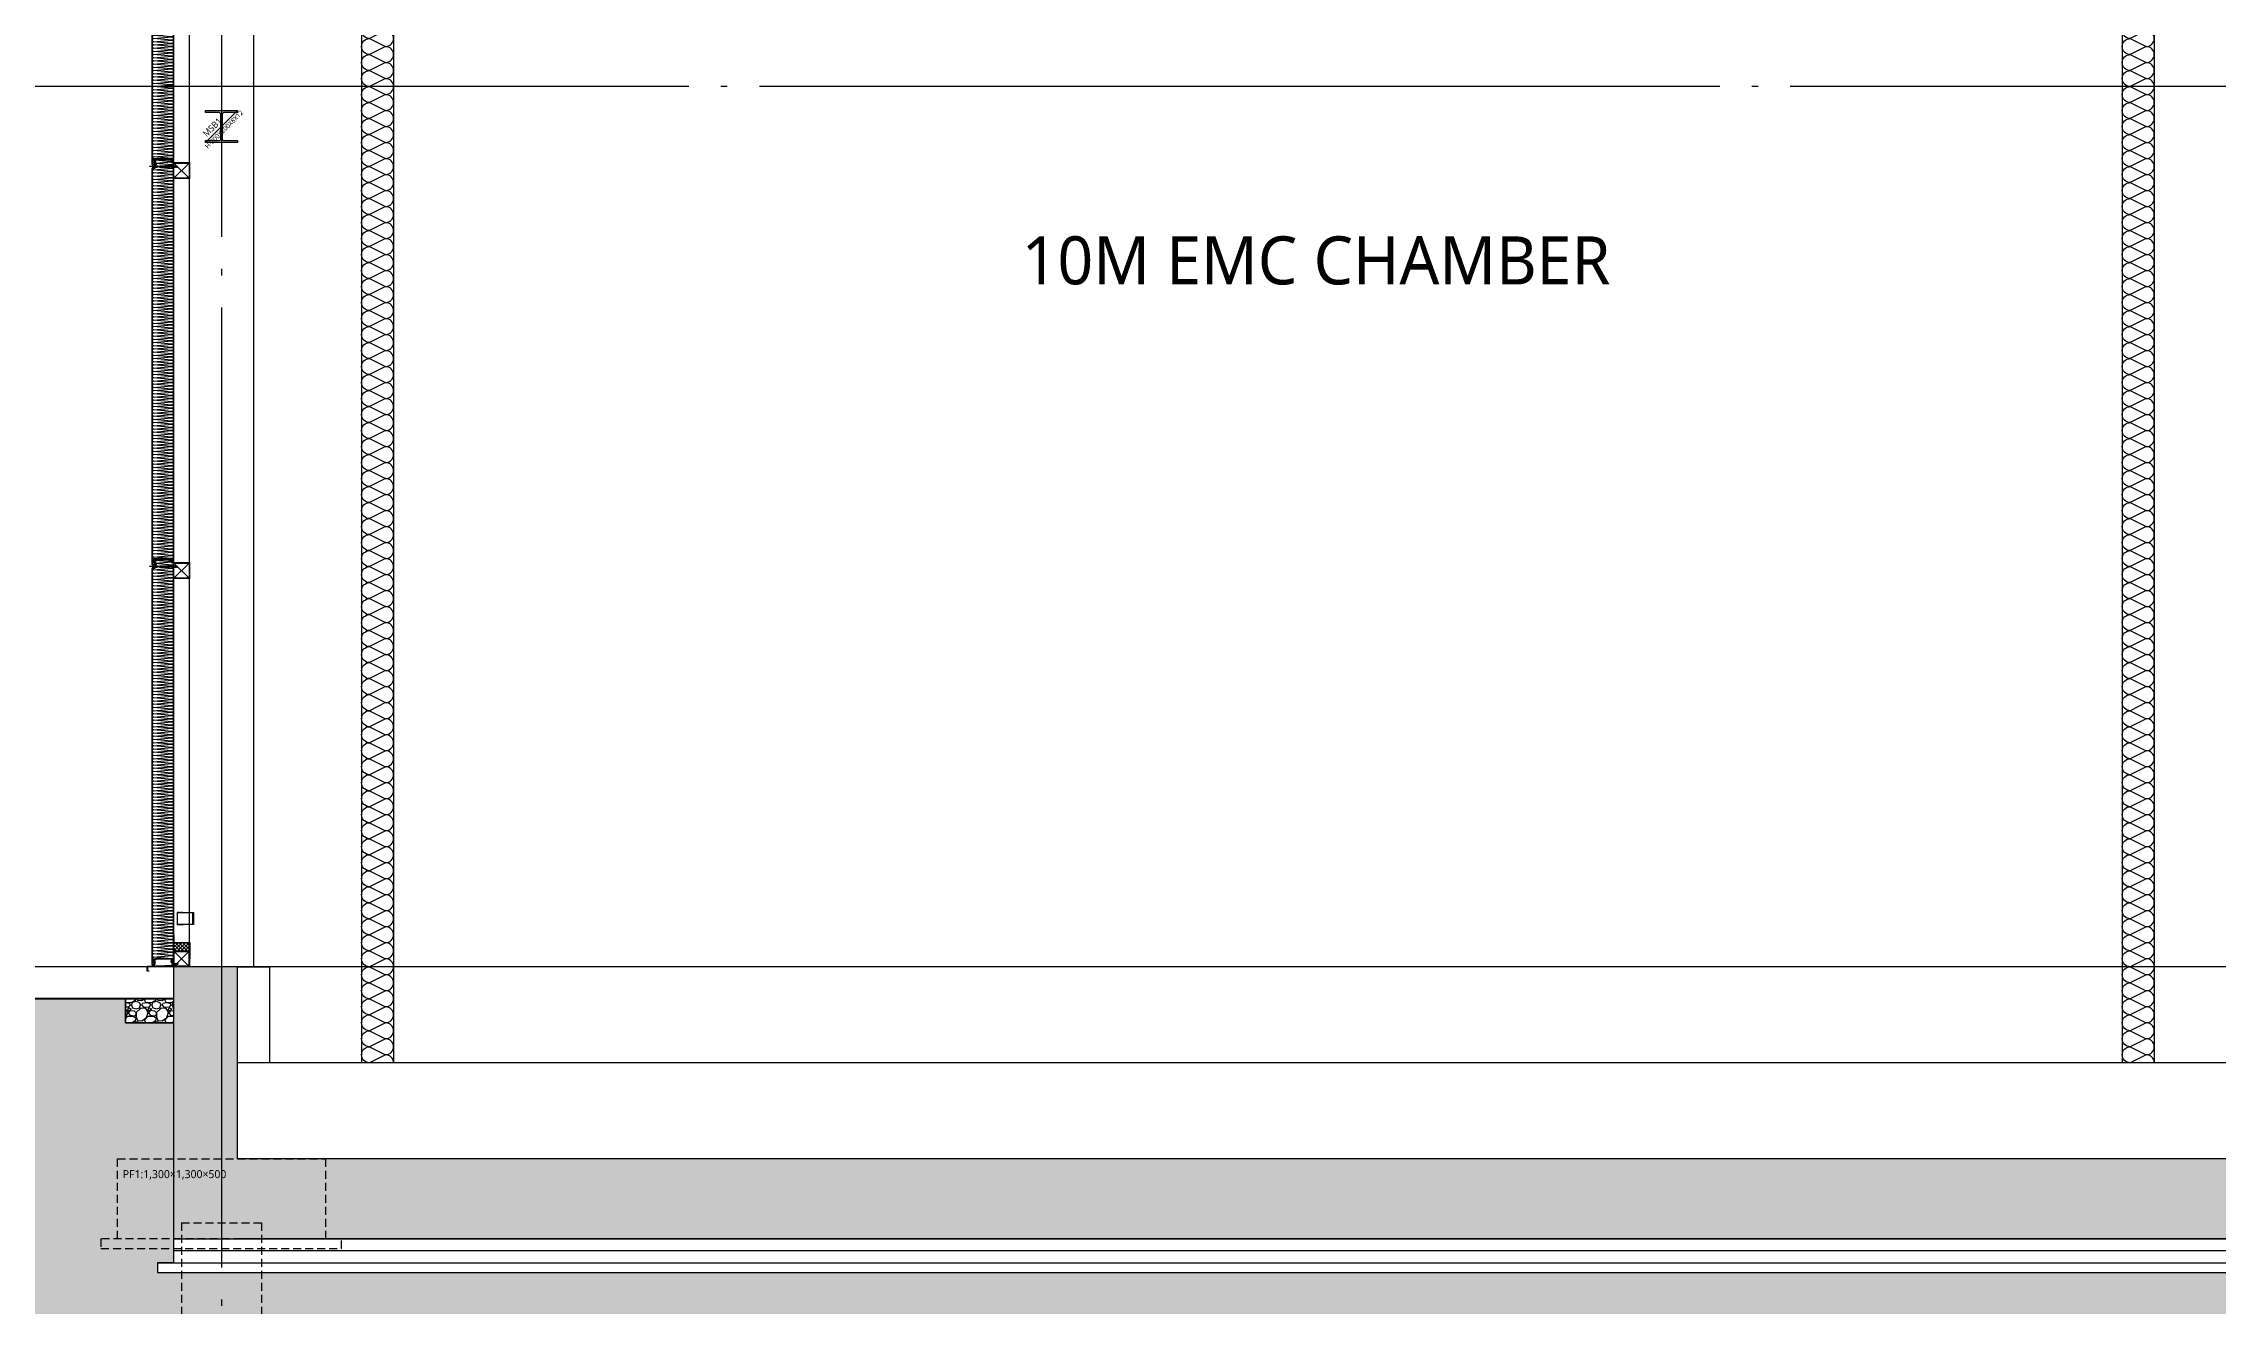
# Model space of a CAD drawing. Header units: millimetres. Extents: x 0 to 672800, y 0 to 118800.
# Drawn here: x 208338 to 221920, y 69878 to 77764 of the extents above; entities that cross this region are included whole.
import ezdxf
from ezdxf.enums import TextEntityAlignment as Align

# ---------------------------------------------------------------- set-up
doc = ezdxf.new("R2010")
doc.units = ezdxf.units.MM
doc.header["$LTSCALE"] = 200
for name, pattern in [('CEN-GAUN', [32.2, 30, -1, 0.2, -1]), ('CONTINOUS', [0]), ('HIDDEN', [0.375, 0.25, -0.125])]:
    doc.linetypes.add(name, pattern=pattern)
doc.layers.get('DEFPOINTS').update_dxf_attribs({"color": 137})
for name, color, linetype in [('0-S-col', 4, 'Continuous'), ('01단열재', 252, 'Continuous'), ('01하지철물', 253, 'Continuous'), ('0EMC Chamber', 251, 'Continuous'), ('0파일', 251, 'HIDDEN'), ('161', 161, 'Continuous'), ('5기초', 5, 'HIDDEN'), ('5기초버림콘크리트', 251, 'HIDDEN'), ('5버림콘크리트', 5, 'CONTINOUS'), ('7', 7, 'Continuous'), ('A-CON', 2, 'Continuous'), ('A-sect_stl', 8, 'Continuous'), ('BOLT', 8, 'Continuous'), ('CEN', 1, 'CEN-GAUN'), ('CON', 2, 'Continuous'), ('ETC', 8, 'Continuous'), ('FIN', 5, 'Continuous'), ('FLA', 2, 'Continuous'), ('GL', 2, 'Continuous'), ('HAT', 8, 'Continuous'), ('HAT-253', 253, 'Continuous'), ('HAT-254', 254, 'Continuous'), ('HAT-INS', 252, 'Continuous'), ('HAT-INS1', 252, 'Continuous'), ('Insul', 252, 'Continuous'), ('PANEL', 6, 'Continuous'), ('S-253', 252, 'Continuous'), ('SOL-253', 253, 'Continuous'), ('squrepipe', 252, 'Continuous'), ('STL', 4, 'Continuous'), ('SYP_BOLT', 9, 'Continuous'), ('SYP_FLASHING', 5, 'Continuous'), ('SYP_INSUL', 252, 'Continuous'), ('SYP_STEEL', 4, 'Continuous'), ('WALL', 2, 'Continuous')]:
    doc.layers.add(name, color=color, linetype=linetype)
doc.layers.add('TXT-1', color=137, linetype='Continuous', plot=False)
doc.styles.add('스타일1', font='malgun.ttf')
doc.linetypes.add('INSUL50', pattern='A,0.00254,-2.54,[134,ltypeshp.shx,S=6.25,R=0,X=-2.54,Y=0],-19.92,[134,ltypeshp.shx,S=6.25,R=180,X=2.54,Y=0],-2.54', length=25.00254)

# ---------------------------------------------------------------- blocks, each defined once
blk = doc.blocks.new('S-TREN2')
at = {"layer": 'ETC'}
h = blk.add_hatch(dxfattribs=at)
h.set_pattern_fill('GRAVEL', color=256, scale=5)
h.paths.add_polyline_path([(300, 0), (0, 0), (0, -150), (300, -150)])
blk.add_line((0, 0), (300, 0), dxfattribs=at)
blk.add_lwpolyline([(300, 0), (300, -150), (0, -150), (0, 0)], dxfattribs=at)
blk = doc.blocks.new('*U235')
at = {"layer": 'HAT-INS'}
for points in [[(0, 0, 0.414214), (0.25, 0.25), (0, 0.75, -1), (0.5, 0.75), (0.25, 0.25, 0.414214), (0.5, 0)], [(0.5, 0, 0.414214), (0.75, 0.25), (0.5, 0.75, -1), (1, 0.75), (0.75, 0.25, 0.414214), (1, 0)], [(1, 0, 0.414214), (1.25, 0.25), (1, 0.75, -1), (1.5, 0.75), (1.25, 0.25, 0.414214), (1.5, 0)], [(1.5, 0, 0.414214), (1.75, 0.25), (1.5, 0.75, -1), (2, 0.75), (1.75, 0.25, 0.414214), (2, 0)], [(2, 0, 0.414214), (2.25, 0.25), (2, 0.75, -1), (2.5, 0.75), (2.25, 0.25, 0.414214), (2.5, 0)], [(2.5, 0, 0.414214), (2.75, 0.25), (2.5, 0.75, -1), (3, 0.75), (2.75, 0.25, 0.414214), (3, 0)], [(3, 0, 0.414214), (3.25, 0.25), (3, 0.75, -1), (3.5, 0.75), (3.25, 0.25, 0.414214), (3.5, 0)], [(3.5, 0, 0.414214), (3.75, 0.25), (3.5, 0.75, -1), (4, 0.75), (3.75, 0.25, 0.414214), (4, 0)], [(4, 0, 0.414214), (4.25, 0.25), (4, 0.75, -1), (4.5, 0.75), (4.25, 0.25, 0.414214), (4.5, 0)], [(4.5, 0, 0.414214), (4.75, 0.25), (4.5, 0.75, -1), (5, 0.75), (4.75, 0.25, 0.414214), (5, 0)], [(5, 0, 0.414214), (5.25, 0.25), (5, 0.75, -1), (5.5, 0.75), (5.25, 0.25, 0.414214), (5.5, 0)], [(5.5, 0, 0.414214), (5.75, 0.25), (5.5, 0.75, -1), (6, 0.75), (5.75, 0.25, 0.414214), (6, 0)], [(6, 0, 0.414214), (6.25, 0.25), (6, 0.75, -1), (6.5, 0.75), (6.25, 0.25, 0.414214), (6.5, 0)], [(6.5, 0, 0.414214), (6.75, 0.25), (6.5, 0.75, -1), (7, 0.75), (6.75, 0.25, 0.414214), (7, 0)], [(7, 0, 0.414214), (7.25, 0.25), (7, 0.75, -1), (7.5, 0.75), (7.25, 0.25, 0.414214), (7.5, 0)], [(7.5, 0, 0.414214), (7.75, 0.25), (7.5, 0.75, -1), (8, 0.75), (7.75, 0.25, 0.414214), (8, 0)], [(8, 0, 0.414214), (8.25, 0.25), (8, 0.75, -1), (8.5, 0.75), (8.25, 0.25, 0.414214), (8.5, 0)], [(8.5, 0, 0.414214), (8.75, 0.25), (8.5, 0.75, -1), (9, 0.75), (8.75, 0.25, 0.414214), (9, 0)], [(9, 0, 0.414214), (9.25, 0.25), (9, 0.75, -1), (9.5, 0.75), (9.25, 0.25, 0.414214), (9.5, 0)], [(9.5, 0, 0.414214), (9.75, 0.25), (9.5, 0.75, -1), (10, 0.75), (9.75, 0.25, 0.414214), (10, 0)], [(10, 0, 0.414214), (10.25, 0.25), (10, 0.75, -1), (10.5, 0.75), (10.25, 0.25, 0.414214), (10.5, 0)], [(10.5, 0, 0.414214), (10.75, 0.25), (10.5, 0.75, -1), (11, 0.75), (10.75, 0.25, 0.414214), (11, 0)], [(11, 0, 0.414214), (11.25, 0.25), (11, 0.75, -1), (11.5, 0.75), (11.25, 0.25, 0.414214), (11.5, 0)], [(11.5, 0, 0.414214), (11.75, 0.25), (11.5, 0.75, -1), (12, 0.75), (11.75, 0.25, 0.414214), (12, 0)], [(12, 0, 0.414214), (12.25, 0.25), (12, 0.75, -1), (12.5, 0.75), (12.25, 0.25, 0.414214), (12.5, 0)], [(12.5, 0, 0.414214), (12.75, 0.25), (12.5, 0.75, -1), (13, 0.75), (12.75, 0.25, 0.414214), (13, 0)], [(13, 0, 0.414214), (13.25, 0.25), (13, 0.75, -1), (13.5, 0.75), (13.25, 0.25, 0.414214), (13.5, 0)], [(13.5, 0, 0.414214), (13.75, 0.25), (13.5, 0.75, -1), (14, 0.75), (13.75, 0.25, 0.414214), (14, 0)], [(14, 0, 0.414214), (14.25, 0.25), (14, 0.75, -1), (14.5, 0.75), (14.25, 0.25, 0.414214), (14.5, 0)], [(14.5, 0, 0.414214), (14.75, 0.25), (14.5, 0.75, -1), (15, 0.75), (14.75, 0.25, 0.414214), (15, 0)], [(15, 0, 0.414214), (15.25, 0.25), (15, 0.75, -1), (15.5, 0.75), (15.25, 0.25, 0.414214), (15.5, 0)], [(15.5, 0, 0.414214), (15.75, 0.25), (15.5, 0.75, -1), (16, 0.75), (15.75, 0.25, 0.414214), (16, 0)], [(16, 0, 0.414214), (16.25, 0.25), (16, 0.75, -1), (16.5, 0.75), (16.25, 0.25, 0.414214), (16.5, 0)], [(16.5, 0, 0.414214), (16.75, 0.25), (16.5, 0.75, -1), (17, 0.75), (16.75, 0.25, 0.414214), (17, 0)], [(17, 0, 0.414214), (17.25, 0.25), (17, 0.75, -1), (17.5, 0.75), (17.25, 0.25, 0.414214), (17.5, 0)], [(17.5, 0, 0.414214), (17.75, 0.25), (17.5, 0.75, -1), (18, 0.75), (17.75, 0.25, 0.414214), (18, 0)], [(18, 0, 0.414214), (18.25, 0.25), (18, 0.75, -1), (18.5, 0.75), (18.25, 0.25, 0.414214), (18.5, 0)], [(18.5, 0, 0.414214), (18.75, 0.25), (18.5, 0.75, -1), (19, 0.75), (18.75, 0.25, 0.414214), (19, 0)], [(19, 0, 0.414214), (19.25, 0.25), (19, 0.75, -1), (19.5, 0.75), (19.25, 0.25, 0.414214), (19.5, 0)], [(19.5, 0, 0.414214), (19.75, 0.25), (19.5, 0.75, -1), (20, 0.75), (19.75, 0.25, 0.414214), (20, 0)], [(20, 0, 0.414214), (20.25, 0.25), (20, 0.75, -1), (20.5, 0.75), (20.25, 0.25, 0.414214), (20.5, 0)], [(20.5, 0, 0.414214), (20.75, 0.25), (20.5, 0.75, -1), (21, 0.75), (20.75, 0.25, 0.414214), (21, 0)], [(21, 0, 0.414214), (21.25, 0.25), (21, 0.75, -1), (21.5, 0.75), (21.25, 0.25, 0.414214), (21.5, 0)], [(21.5, 0, 0.414214), (21.75, 0.25), (21.5, 0.75, -1), (22, 0.75), (21.75, 0.25, 0.414214), (22, 0)], [(22, 0, 0.414214), (22.25, 0.25), (22, 0.75, -1), (22.5, 0.75), (22.25, 0.25, 0.414214), (22.5, 0)], [(22.5, 0, 0.414214), (22.75, 0.25), (22.5, 0.75, -1), (23, 0.75), (22.75, 0.25, 0.414214), (23, 0)], [(23, 0, 0.414214), (23.25, 0.25), (23, 0.75, -1), (23.5, 0.75), (23.25, 0.25, 0.414214), (23.5, 0)], [(23.5, 0, 0.414214), (23.75, 0.25), (23.5, 0.75, -1), (24, 0.75), (23.75, 0.25, 0.414214), (24, 0)], [(24, 0, 0.414214), (24.25, 0.25), (24, 0.75, -1), (24.5, 0.75), (24.25, 0.25, 0.414214), (24.5, 0)], [(24.5, 0, 0.414214), (24.75, 0.25), (24.5, 0.75, -1), (25, 0.75), (24.75, 0.25, 0.414214), (25, 0)], [(25, 0, 0.414214), (25.25, 0.25), (25, 0.75, -1), (25.5, 0.75), (25.25, 0.25, 0.414214), (25.5, 0)], [(25.5, 0, 0.414214), (25.75, 0.25), (25.5, 0.75, -1), (26, 0.75), (25.75, 0.25, 0.414214), (26, 0)], [(26, 0, 0.414214), (26.25, 0.25), (26, 0.75, -1), (26.5, 0.75), (26.25, 0.25, 0.414214), (26.5, 0)], [(26.5, 0, 0.414214), (26.75, 0.25), (26.5, 0.75, -1), (27, 0.75), (26.75, 0.25, 0.414214), (27, 0)], [(27, 0, 0.414214), (27.25, 0.25), (27, 0.75, -1), (27.5, 0.75), (27.25, 0.25, 0.414214), (27.5, 0)], [(27.5, 0, 0.414214), (27.75, 0.25), (27.5, 0.75, -1), (28, 0.75), (27.75, 0.25, 0.414214), (28, 0)], [(28, 0, 0.414214), (28.25, 0.25), (28, 0.75, -1), (28.5, 0.75), (28.25, 0.25, 0.414214), (28.5, 0)], [(28.5, 0, 0.414214), (28.75, 0.25), (28.5, 0.75, -1), (29, 0.75), (28.75, 0.25, 0.414214), (29, 0)], [(29, 0, 0.414214), (29.25, 0.25), (29, 0.75, -1), (29.5, 0.75), (29.25, 0.25, 0.414214), (29.5, 0)], [(29.5, 0, 0.414214), (29.75, 0.25), (29.5, 0.75, -1), (30, 0.75), (29.75, 0.25, 0.414214), (30, 0)], [(30, 0, 0.414214), (30.25, 0.25), (30, 0.75, -1), (30.5, 0.75), (30.25, 0.25, 0.414214), (30.5, 0)], [(30.5, 0, 0.414214), (30.75, 0.25), (30.5, 0.75, -1), (31, 0.75), (30.75, 0.25, 0.414214), (31, 0)], [(31, 0, 0.414214), (31.25, 0.25), (31, 0.75, -1), (31.5, 0.75), (31.25, 0.25, 0.414214), (31.5, 0)], [(31.5, 0, 0.414214), (31.75, 0.25), (31.5, 0.75, -1), (32, 0.75), (31.75, 0.25, 0.414214), (32, 0)], [(32, 0, 0.414214), (32.25, 0.25), (32, 0.75, -1), (32.5, 0.75), (32.25, 0.25, 0.414214), (32.5, 0)], [(32.5, 0, 0.414214), (32.75, 0.25), (32.5, 0.75, -1), (33, 0.75), (32.75, 0.25, 0.414214), (33, 0)], [(33, 0, 0.414214), (33.25, 0.25), (33, 0.75, -1), (33.5, 0.75), (33.25, 0.25, 0.414214), (33.5, 0)], [(33.5, 0, 0.414214), (33.75, 0.25), (33.5, 0.75, -1), (34, 0.75), (33.75, 0.25, 0.414214), (34, 0)], [(34, 0, 0.414214), (34.25, 0.25), (34, 0.75, -1), (34.5, 0.75), (34.25, 0.25, 0.414214), (34.5, 0)], [(34.5, 0, 0.414214), (34.75, 0.25), (34.5, 0.75, -1), (35, 0.75), (34.75, 0.25, 0.414214), (35, 0)], [(35, 0, 0.414214), (35.25, 0.25), (35, 0.75, -1), (35.5, 0.75), (35.25, 0.25, 0.414214), (35.5, 0)], [(35.5, 0, 0.414214), (35.75, 0.25), (35.5, 0.75, -1), (36, 0.75), (35.75, 0.25, 0.414214), (36, 0)], [(36, 0, 0.414214), (36.25, 0.25), (36, 0.75, -1), (36.5, 0.75), (36.25, 0.25, 0.414214), (36.5, 0)], [(36.5, 0, 0.414214), (36.75, 0.25), (36.5, 0.75, -1), (37, 0.75), (36.75, 0.25, 0.414214), (37, 0)], [(37, 0, 0.414214), (37.25, 0.25), (37, 0.75, -1), (37.5, 0.75), (37.25, 0.25, 0.414214), (37.5, 0)], [(37.5, 0, 0.414214), (37.75, 0.25), (37.5, 0.75, -1), (38, 0.75), (37.75, 0.25, 0.414214), (38, 0)], [(38, 0, 0.414214), (38.25, 0.25), (38, 0.75, -1), (38.5, 0.75), (38.25, 0.25, 0.414214), (38.5, 0)], [(38.5, 0, 0.414214), (38.75, 0.25), (38.5, 0.75, -1), (39, 0.75), (38.75, 0.25, 0.414214), (39, 0)], [(39, 0, 0.414214), (39.25, 0.25), (39, 0.75, -1), (39.5, 0.75), (39.25, 0.25, 0.414214), (39.5, 0)], [(39.5, 0, 0.414214), (39.75, 0.25), (39.5, 0.75, -1), (40, 0.75), (39.75, 0.25, 0.414214), (40, 0)], [(40, 0, 0.414214), (40.25, 0.25), (40, 0.75, -1), (40.5, 0.75), (40.25, 0.25, 0.414214), (40.5, 0)], [(40.5, 0, 0.414214), (40.75, 0.25), (40.5, 0.75, -1), (41, 0.75), (40.75, 0.25, 0.414214), (41, 0)], [(41, 0, 0.414214), (41.25, 0.25), (41, 0.75, -1), (41.5, 0.75), (41.25, 0.25, 0.414214), (41.5, 0)], [(41.5, 0, 0.414214), (41.75, 0.25), (41.5, 0.75, -1), (42, 0.75), (41.75, 0.25, 0.414214), (42, 0)], [(42, 0, 0.414214), (42.25, 0.25), (42, 0.75, -1), (42.5, 0.75), (42.25, 0.25, 0.414214), (42.5, 0)], [(42.5, 0, 0.414214), (42.75, 0.25), (42.5, 0.75, -1), (43, 0.75), (42.75, 0.25, 0.414214), (43, 0)], [(43, 0, 0.414214), (43.25, 0.25), (43, 0.75, -1), (43.5, 0.75), (43.25, 0.25, 0.414214), (43.5, 0)], [(43.5, 0, 0.414214), (43.75, 0.25), (43.5, 0.75, -1), (44, 0.75), (43.75, 0.25, 0.414214), (44, 0)], [(44, 0, 0.414214), (44.25, 0.25), (44, 0.75, -1), (44.5, 0.75), (44.25, 0.25, 0.414214), (44.5, 0)], [(44.5, 0, 0.414214), (44.75, 0.25), (44.5, 0.75, -1), (45, 0.75), (44.75, 0.25, 0.414214), (45, 0)], [(45, 0, 0.414214), (45.25, 0.25), (45, 0.75, -1), (45.5, 0.75), (45.25, 0.25, 0.414214), (45.5, 0)], [(45.5, 0, 0.414214), (45.75, 0.25), (45.5, 0.75, -1), (46, 0.75), (45.75, 0.25, 0.414214), (46, 0)], [(46, 0, 0.414214), (46.25, 0.25), (46, 0.75, -1), (46.5, 0.75), (46.25, 0.25, 0.414214), (46.5, 0)], [(46.5, 0, 0.414214), (46.75, 0.25), (46.5, 0.75, -1), (47, 0.75), (46.75, 0.25, 0.414214), (47, 0)], [(47, 0, 0.414214), (47.25, 0.25), (47, 0.75, -1), (47.5, 0.75), (47.25, 0.25, 0.414214), (47.5, 0)], [(47.5, 0, 0.414214), (47.75, 0.25), (47.5, 0.75, -1), (48, 0.75), (47.75, 0.25, 0.414214), (48, 0)], [(48, 0, 0.414214), (48.25, 0.25), (48, 0.75, -1), (48.5, 0.75), (48.25, 0.25, 0.414214), (48.5, 0)], [(48.5, 0, 0.414214), (48.75, 0.25), (48.5, 0.75, -1), (49, 0.75), (48.75, 0.25, 0.414214), (49, 0)], [(49, 0, 0.414214), (49.25, 0.25), (49, 0.75, -1), (49.5, 0.75), (49.25, 0.25, 0.414214), (49.5, 0)], [(49.5, 0, 0.414214), (49.75, 0.25), (49.5, 0.75, -1), (50, 0.75), (49.75, 0.25, 0.414214), (50, 0)]]:
    blk.add_lwpolyline(points, format="xyb", dxfattribs=at)
blk = doc.blocks.new('SDS32')
at = {"layer": 'SYP_BOLT'}
for p, q in [((-5, 2), (-8, 1)), ((8, 1), (-8, 1)), ((-8, 1), (-8, 0)), ((8, 0), (-8, 0)), ((-3, 0), (-4, 0)), ((-3, 9), (-3, 3)), ((-3, 0), (-3, -4)), ((2, 3), (2, 9)), ((3, 0), (3, -6)), ((5, 2), (8, 1)), ((8, 1), (8, 0)), ((4, -6), (-4, -4)), ((-4, -4), (-3, -5)), ((-3, -4), (-4, -4)), ((4, -8), (-4, -6)), ((-4, -6), (-3, -7)), ((-3, -6), (-4, -6)), ((4, -10), (-4, -8)), ((-4, -8), (-3, -9)), ((-3, -8), (-4, -8)), ((-3, -10), (-4, -10)), ((-4, -10), (-3, -11)), ((4, -12), (-4, -10)), ((4, -14), (-4, -12)), ((-4, -12), (-3, -13)), ((-3, -12), (-4, -12)), ((4, -16), (-4, -14)), ((-4, -14), (-3, -15)), ((-3, -14), (-4, -14)), ((4, -18), (-4, -16)), ((-4, -16), (-3, -17)), ((-3, -16), (-4, -16)), ((4, -20), (-4, -18)), ((-4, -18), (-3, -19)), ((-3, -18), (-4, -18)), ((3, -6), (-3, -4)), ((3, -7), (-3, -5)), ((-3, -5), (-3, -6)), ((3, -8), (-3, -6)), ((3, -9), (-3, -7)), ((-3, -7), (-3, -8)), ((3, -10), (-3, -8)), ((-3, -9), (-3, -10)), ((3, -11), (-3, -9)), ((3, -12), (-3, -10)), ((3, -13), (-3, -11)), ((-3, -11), (-3, -12)), ((3, -14), (-3, -12)), ((3, -15), (-3, -13)), ((-3, -13), (-3, -14)), ((3, -16), (-3, -14)), ((3, -17), (-3, -15)), ((-3, -15), (-3, -16)), ((3, -18), (-3, -16)), ((3, -19), (-3, -17)), ((-3, -17), (-3, -18)), ((3, -20), (-3, -18)), ((-3, -19), (-3, -21)), ((3, -21), (-3, -19)), ((3, -6), (4, -6)), ((4, -6), (3, -7)), ((3, -7), (3, -8)), ((3, -8), (4, -8)), ((4, -8), (3, -9)), ((3, -9), (3, -10)), ((3, -10), (4, -10)), ((4, -10), (3, -11)), ((3, -11), (3, -12)), ((4, -12), (3, -13)), ((3, -12), (4, -12)), ((3, -13), (3, -14)), ((3, -14), (4, -14)), ((4, -14), (3, -15)), ((3, -15), (3, -16)), ((3, -16), (4, -16)), ((4, -16), (3, -17)), ((3, -17), (3, -18)), ((3, -18), (4, -18)), ((4, -18), (3, -19)), ((3, -19), (3, -20)), ((3, -20), (4, -20)), ((4, -20), (3, -21)), ((3, -21), (3, -22))]:
    blk.add_line(p, q, dxfattribs=at)
blk.add_lwpolyline([(5, 3), (5, 2), (-5, 2), (-5, 3)], close=True, dxfattribs=at)
for points in [[(4, 3), (4, 9), (-4, 9), (-4, 3)], [(0, -32), (-1, -23), (-3, -21), (-1, -20), (3, -22)], [(3, -22), (3, -27), (0, -32), (-3, -27), (-3, -21)]]:
    blk.add_lwpolyline(points, dxfattribs=at)
at = {"layer": 'SYP_BOLT', "color": 0}
blk.add_solid([(8, 1), (-8, 1), (8, 0), (-8, 0)], dxfattribs=at)
blk = doc.blocks.new('WEL')
at = {"layer": 'SYP_STEEL', "color": 251}
for centre, end in [((0, 0), 180), ((2, 0), 120), ((4, 0), 120), ((6, 0), 120), ((8, 0), 120)]:
    blk.add_arc(centre, 2, 0, end, dxfattribs=at)
blk = doc.blocks.new('P100X100')
at = {"layer": 'squrepipe', "color": 1}
for p, q in [((-46, 45), (45, -46)), ((45, 45), (-46, -46)), ((-46, 45), (45, -46)), ((45, 45), (-46, -46)), ((-46, 45), (45, -46)), ((45, 45), (-46, -46)), ((-46, 45), (45, -46)), ((45, 45), (-46, -46))]:
    blk.add_line(p, q, dxfattribs=at)
at = {"layer": 'squrepipe', "color": 8}
for points in [[(-50, -50), (50, -50), (50, 50), (-50, 50)], [(-46, -46), (45, -46), (45, 45), (-46, 45)]]:
    blk.add_lwpolyline(points, close=True, dxfattribs=at)
blk = doc.blocks.new('PANEL-SIL1')
at = {"layer": 'HAT'}
h = blk.add_hatch(dxfattribs=at)
h.set_pattern_fill('ANSI37', color=256, scale=5)
h.set_pattern_definition([(45, (-37874.998, 100828.325), (-11.2253202, 11.2253202), []), (135, (-37874.998, 100828.325), (-11.2253202, -11.2253202), [])])
h.paths.add_polyline_path([(-125, 100), (-25, 100), (-25, 150), (-125, 150)])
at = {"layer": 'FLA', "color": 6}
blk.add_lwpolyline([(-280, -28), (-290, -28), (-290, 2), (-127, 9), (-127, 30), (-125, 30), (-125, 8), (-288, 1), (-288, -26), (-280, -26)], close=True, dxfattribs=at)
at = {"layer": 'STL'}
blk.add_lwpolyline([(-125, 200), (-123, 200), (-123, 152), (-23, 152), (-23, 50), (-25, 50), (-25, 150), (-125, 150), (-125, 200)], dxfattribs=at)
at = {"layer": 'SYP_FLASHING', "color": 251}
blk.add_lwpolyline([(-139, 39), (-136, 39), (-136, 28), (-127, 28, -0.414214), (-125, 26), (-125, 8), (-127, 8), (-127, 26), (-137, 26, -0.414214), (-139, 28)], format="xyb", close=True, dxfattribs=at)
at = {"layer": 'SYP_STEEL', "color": 251}
for p, q in [((-6, 338), (-6, 263)), ((-100, 263), (-65, 263))]:
    blk.add_line(p, q, dxfattribs=at)
blk.add_lwpolyline([(-100, 338), (0, 338), (0, 263), (-100, 263)], close=True, dxfattribs=at)
for centre, end in [((-100, 336), 210), ((-100, 334), 210), ((-100, 332), 210), ((-100, 330), 210), ((-100, 328), 210), ((-100, 326), 210), ((-100, 324), 210), ((-100, 322), 210), ((-100, 320), 270)]:
    blk.add_arc(centre, 2, 90, end, dxfattribs=at)
at = {"layer": 'A-sect_stl', "extrusion": (0, 0, -1), "zscale": -1}
blk.add_blockref('P100X100', (75, 50), dxfattribs=at)
at = {"layer": 'BOLT', "color": 0, "rotation": 90}
blk.add_blockref('SDS32', (-127, 17), dxfattribs=at)
at = {"layer": 'SYP_STEEL', "color": 251, "rotation": 90}
blk.add_blockref('WEL', (-100, 265), dxfattribs=at)
at = {"layer": 'SYP_STEEL', "color": 251}
for p in [(-98, 338), (-78, 338)]:
    blk.add_blockref('WEL', p, dxfattribs=at)
at = {"layer": 'SYP_STEEL', "color": 251, "extrusion": (0, 0, -1), "zscale": -1, "rotation": 180}
for p in [(98, 263), (78, 263)]:
    blk.add_blockref('WEL', p, dxfattribs=at)
blk = doc.blocks.new('pile(500)-section')
at = {"layer": '0파일'}
for p, q in [((-250, 0), (-250, -714)), ((-250, 0), (250, 0)), ((250, 0), (250, -739))]:
    blk.add_line(p, q, dxfattribs=at)
for points in [[(-250, -714, -0.201908), (0, -725, 0.417045), (250, -739)], [(-250, -714, 0.379922), (0, -725)]]:
    blk.add_lwpolyline(points, format="xyb", dxfattribs=at)
blk = doc.blocks.new('S-PF1-S1')
at = {"layer": '5기초'}
blk.add_lwpolyline([(-650, -800), (650, -800), (650, -1300), (-650, -1300)], close=True, dxfattribs=at)
at = {"layer": '5기초버림콘크리트'}
blk.add_lwpolyline([(650, -1300), (-753, -1300), (-753, -1360), (750, -1360), (750, -1300), (650, -1300)], dxfattribs=at)
at = {"layer": '0파일'}
blk.add_blockref('pile(500)-section', (0, -1200), dxfattribs=at)
at = {"layer": 'DEFPOINTS', "style": '스타일1'}
blk.add_text('PF1:1,300×1,300×500', height=50, dxfattribs=at).set_placement((-617, -896), align=Align.MIDDLE_LEFT)
blk = doc.blocks.new('SCW-1')
at = {"layer": 'BOLT', "color": 8, "linetype": 'HIDDEN', "ltscale": 0.5}
for p, q in [((150, 3), (150, 9)), ((154, 12), (151, 9)), ((151, 9), (151, 3)), ((151, 3), (154, 0)), ((153, 5), (153, 7)), ((153, 7), (155, 7)), ((155, 5), (153, 5)), ((155, 12), (154, 12)), ((154, 0), (155, 0)), ((155, 7), (155, 12)), ((155, 0), (155, 5))]:
    blk.add_line(p, q, dxfattribs=at)
for points in [[(0, 6), (9, 7), (11, 9), (12, 7), (10, 3)], [(10, 3), (5, 3), (0, 6), (5, 9), (11, 9)], [(150, 3), (10, 3)], [(11, 9), (150, 9)]]:
    blk.add_lwpolyline(points, dxfattribs=at)
for centre, start, end in [((151, 9), 199.4712, 340.5288), ((151, 3), 19.4712, 160.5288)]:
    blk.add_arc(centre, 0.6, start, end, dxfattribs=at)
blk = doc.blocks.new('PANEL-135-2500')
at = {"layer": '161'}
for p, q in [((-150, 2500), (0, 2500)), ((-150, 0), (0, 0)), ((-150, 0), (0, 0))]:
    blk.add_line(p, q, dxfattribs=at)
at = {"layer": 'BOLT', "color": 8, "linetype": 'HIDDEN', "ltscale": 0.5}
for p, q in [((-38, 2520), (-41, 2517)), ((-38, 2519), (-41, 2516)), ((-41, 2517), (-41, 2511)), ((-38, 2509), (-41, 2512)), ((-38, 2508), (-41, 2511)), ((-38, 2506), (-41, 2503)), ((-38, 2505), (-41, 2502)), ((-41, 2503), (-41, 2497)), ((-38, 2495), (-41, 2498)), ((-39, 2494), (-41, 2497)), ((-38, 2494), (-38, 2494))]:
    blk.add_line(p, q, dxfattribs=at)
at = {"layer": 'HAT-INS1'}
for points in [[(-147, 2526, 0.625476), (-140, 2510), (-38, 2519)], [(-38, 2501), (-140, 2510, 1), (-140, 2490), (-38, 2499)], [(-26, 2480), (-140, 2490, 1), (-140, 2470), (-26, 2480), (-26, 2480, -1), (-26, 2460, -1)], [(-26, 2460), (-140, 2470, 1), (-140, 2450), (-26, 2460), (-26, 2460, -1), (-26, 2440, -1)], [(-26, 2440), (-140, 2450, 1), (-140, 2430), (-26, 2440), (-26, 2440, -1), (-26, 2420, -1)], [(-16, 2488, -0.338737), (-26, 2480)], [(-26, 2420), (-140, 2430, 1), (-140, 2410), (-26, 2420), (-26, 2420, -1), (-26, 2400, -1)], [(-26, 2400), (-140, 2410, 1), (-140, 2390), (-26, 2400), (-26, 2400, -1), (-26, 2380, -1)], [(-26, 2380), (-140, 2390, 1), (-140, 2370), (-26, 2380), (-26, 2380, -1), (-26, 2360, -1)], [(-26, 2360), (-140, 2370, 1), (-140, 2350), (-26, 2360), (-26, 2360, -1), (-26, 2340, -1)], [(-26, 2340), (-140, 2350, 1), (-140, 2330), (-26, 2340), (-26, 2340, -1), (-26, 2320, -1)], [(-26, 2320), (-140, 2330, 1), (-140, 2310), (-26, 2320), (-26, 2320, -1), (-26, 2300, -1)], [(-26, 2300), (-140, 2310, 1), (-140, 2290), (-26, 2300), (-26, 2300, -1), (-26, 2280, -1)], [(-26, 2280), (-140, 2290, 1), (-140, 2270), (-26, 2280), (-26, 2280, -1), (-26, 2260, -1)], [(-26, 2260), (-140, 2270, 1), (-140, 2250), (-26, 2260), (-26, 2260, -1), (-26, 2240, -1)], [(-26, 2240), (-140, 2250, 1), (-140, 2230), (-26, 2240), (-26, 2240, -1), (-26, 2220, -1)], [(-26, 2220), (-140, 2230, 1), (-140, 2210), (-26, 2220), (-26, 2220, -1), (-26, 2200, -1)], [(-26, 2200), (-140, 2210, 1), (-140, 2190), (-26, 2200), (-26, 2200, -1), (-26, 2180, -1)], [(-26, 2180), (-140, 2190, 1), (-140, 2170), (-26, 2180), (-26, 2180, -1), (-26, 2160, -1)], [(-26, 2160), (-140, 2170, 1), (-140, 2150), (-26, 2160), (-26, 2160, -1), (-26, 2140, -1)], [(-26, 2140), (-140, 2150, 1), (-140, 2130), (-26, 2140), (-26, 2140, -1), (-26, 2120, -1)], [(-26, 2120), (-140, 2130, 1), (-140, 2110), (-26, 2120), (-26, 2120, -1), (-26, 2100, -1)], [(-26, 2100), (-140, 2110, 1), (-140, 2090), (-26, 2100), (-26, 2100, -1), (-26, 2080, -1)], [(-26, 2080), (-140, 2090, 1), (-140, 2070), (-26, 2080), (-26, 2080, -1), (-26, 2060, -1)], [(-26, 2060), (-140, 2070, 1), (-140, 2050), (-26, 2060), (-26, 2060, -1), (-26, 2040, -1)], [(-26, 2040), (-140, 2050, 1), (-140, 2030), (-26, 2040), (-26, 2040, -1), (-26, 2020, -1)], [(-26, 2020), (-140, 2030, 1), (-140, 2010), (-26, 2020), (-26, 2020, -1), (-26, 2000, -1)], [(-26, 2000), (-140, 2010, 1), (-140, 1990), (-26, 2000), (-26, 2000, -1), (-26, 1980, -1)], [(-26, 1980), (-140, 1990, 1), (-140, 1970), (-26, 1980), (-26, 1980, -1), (-26, 1960, -1)], [(-26, 1960), (-140, 1970, 1), (-140, 1950), (-26, 1960), (-26, 1960, -1), (-26, 1940, -1)], [(-26, 1940), (-140, 1950, 1), (-140, 1930), (-26, 1940), (-26, 1940, -1), (-26, 1920, -1)], [(-26, 1920), (-140, 1930, 1), (-140, 1910), (-26, 1920), (-26, 1920, -1), (-26, 1900, -1)], [(-26, 1900), (-140, 1910, 1), (-140, 1890), (-26, 1900), (-26, 1900, -1), (-26, 1880, -1)], [(-26, 1880), (-140, 1890, 1), (-140, 1870), (-26, 1880), (-26, 1880, -1), (-26, 1860, -1)], [(-26, 1860), (-140, 1870, 1), (-140, 1850), (-26, 1860), (-26, 1860, -1), (-26, 1840, -1)], [(-26, 1840), (-140, 1850, 1), (-140, 1830), (-26, 1840), (-26, 1840, -1), (-26, 1820, -1)], [(-26, 1820), (-140, 1830, 1), (-140, 1810), (-26, 1820), (-26, 1820, -1), (-26, 1800, -1)], [(-26, 1800), (-140, 1810, 1), (-140, 1790), (-26, 1800), (-26, 1800, -1), (-26, 1780, -1)], [(-26, 1780), (-140, 1790, 1), (-140, 1770), (-26, 1780), (-26, 1780, -1), (-26, 1760, -1)], [(-26, 1760), (-140, 1770, 1), (-140, 1750), (-26, 1760), (-26, 1760, -1), (-26, 1740, -1)], [(-26, 1740), (-140, 1750, 1), (-140, 1730), (-26, 1740), (-26, 1740, -1), (-26, 1720, -1)], [(-26, 1720), (-140, 1730, 1), (-140, 1710), (-26, 1720), (-26, 1720, -1), (-26, 1700, -1)], [(-26, 1700), (-140, 1710, 1), (-140, 1690), (-26, 1700), (-26, 1700, -1), (-26, 1680, -1)], [(-26, 1680), (-140, 1690, 1), (-140, 1670), (-26, 1680), (-26, 1680, -1), (-26, 1660, -1)], [(-26, 1660), (-140, 1670, 1), (-140, 1650), (-26, 1660), (-26, 1660, -1), (-26, 1640, -1)], [(-26, 1640), (-140, 1650, 1), (-140, 1630), (-26, 1640), (-26, 1640, -1), (-26, 1620, -1)], [(-26, 1620), (-140, 1630, 1), (-140, 1610), (-26, 1620), (-26, 1620, -1), (-26, 1600, -1)], [(-26, 1600), (-140, 1610, 1), (-140, 1590), (-26, 1600), (-26, 1600, -1), (-26, 1580, -1)], [(-26, 1580), (-140, 1590, 1), (-140, 1570), (-26, 1580), (-26, 1580, -1), (-26, 1560, -1)], [(-26, 1560), (-140, 1570, 1), (-140, 1550), (-26, 1560), (-26, 1560, -1), (-26, 1540, -1)], [(-26, 1540), (-140, 1550, 1), (-140, 1530), (-26, 1540), (-26, 1540, -1), (-26, 1520, -1)], [(-26, 1520), (-140, 1530, 1), (-140, 1510), (-26, 1520), (-26, 1520, -1), (-26, 1500, -1)], [(-26, 1500), (-140, 1510, 1), (-140, 1490), (-26, 1500), (-26, 1500, -1), (-26, 1480, -1)], [(-26, 1480), (-140, 1490, 1), (-140, 1470), (-26, 1480), (-26, 1480, -1), (-26, 1460, -1)], [(-26, 1460), (-140, 1470, 1), (-140, 1450), (-26, 1460), (-26, 1460, -1), (-26, 1440, -1)], [(-26, 1440), (-140, 1450, 1), (-140, 1430), (-26, 1440), (-26, 1440, -1), (-26, 1420, -1)], [(-26, 1420), (-140, 1430, 1), (-140, 1410), (-26, 1420), (-26, 1420, -1), (-26, 1400, -1)], [(-26, 1400), (-140, 1410, 1), (-140, 1390), (-26, 1400), (-26, 1400, -1), (-26, 1380, -1)], [(-26, 1380), (-140, 1390, 1), (-140, 1370), (-26, 1380), (-26, 1380, -1), (-26, 1360, -1)], [(-26, 1360), (-140, 1370, 1), (-140, 1350), (-26, 1360), (-26, 1360, -1), (-26, 1340, -1)], [(-26, 1340), (-140, 1350, 1), (-140, 1330), (-26, 1340), (-26, 1340, -1), (-26, 1320, -1)], [(-26, 1320), (-140, 1330, 1), (-140, 1310), (-26, 1320), (-26, 1320, -1), (-26, 1300, -1)], [(-26, 1300), (-140, 1310, 1), (-140, 1290), (-26, 1300), (-26, 1300, -1), (-26, 1280, -1)], [(-26, 1280), (-140, 1290, 1), (-140, 1270), (-26, 1280), (-26, 1280, -1), (-26, 1260, -1)], [(-26, 1260), (-140, 1270, 1), (-140, 1250), (-26, 1260), (-26, 1260, -1), (-26, 1240, -1)], [(-26, 1240), (-140, 1250, 1), (-140, 1230), (-26, 1240), (-26, 1240, -1), (-26, 1220, -1)], [(-26, 1220), (-140, 1230, 1), (-140, 1210), (-26, 1220), (-26, 1220, -1), (-26, 1200, -1)], [(-26, 1200), (-140, 1210, 1), (-140, 1190), (-26, 1200), (-26, 1200, -1), (-26, 1180, -1)], [(-26, 1180), (-140, 1190, 1), (-140, 1170), (-26, 1180), (-26, 1180, -1), (-26, 1160, -1)], [(-26, 1160), (-140, 1170, 1), (-140, 1150), (-26, 1160), (-26, 1160, -1), (-26, 1140, -1)], [(-26, 1140), (-140, 1150, 1), (-140, 1130), (-26, 1140), (-26, 1140, -1), (-26, 1120, -1)], [(-26, 1120), (-140, 1130, 1), (-140, 1110), (-26, 1120), (-26, 1120, -1), (-26, 1100, -1)], [(-26, 1100), (-140, 1110, 1), (-140, 1090), (-26, 1100), (-26, 1100, -1), (-26, 1080, -1)], [(-26, 1080), (-140, 1090, 1), (-140, 1070), (-26, 1080), (-26, 1080, -1), (-26, 1060, -1)], [(-26, 1060), (-140, 1070, 1), (-140, 1050), (-26, 1060), (-26, 1060, -1), (-26, 1040, -1)], [(-26, 1040), (-140, 1050, 1), (-140, 1030), (-26, 1040), (-26, 1040, -1), (-26, 1020, -1)], [(-26, 1020), (-140, 1030, 1), (-140, 1010), (-26, 1020), (-26, 1020, -1), (-26, 1000, -1)], [(-26, 1000), (-140, 1010, 1), (-140, 990), (-26, 1000), (-26, 1000, -1), (-26, 980, -1)], [(-26, 980), (-140, 990, 1), (-140, 970), (-26, 980), (-26, 980, -1), (-26, 960, -1)], [(-26, 960), (-140, 970, 1), (-140, 950), (-26, 960), (-26, 960, -1), (-26, 940, -1)], [(-26, 940), (-140, 950, 1), (-140, 930), (-26, 940), (-26, 940, -1), (-26, 920, -1)], [(-26, 920), (-140, 930, 1), (-140, 910), (-26, 920), (-26, 920, -1), (-26, 900, -1)], [(-26, 900), (-140, 910, 1), (-140, 890), (-26, 900), (-26, 900, -1), (-26, 880, -1)], [(-26, 880), (-140, 890, 1), (-140, 870), (-26, 880), (-26, 880, -1), (-26, 860, -1)], [(-26, 860), (-140, 870, 1), (-140, 850), (-26, 860), (-26, 860, -1), (-26, 840, -1)], [(-26, 840), (-140, 850, 1), (-140, 830), (-26, 840), (-26, 840, -1), (-26, 820, -1)], [(-26, 820), (-140, 830, 1), (-140, 810), (-26, 820), (-26, 820, -1), (-26, 800, -1)], [(-26, 800), (-140, 810, 1), (-140, 790), (-26, 800), (-26, 800, -1), (-26, 780, -1)], [(-26, 780), (-140, 790, 1), (-140, 770), (-26, 780), (-26, 780, -1), (-26, 760, -1)], [(-26, 760), (-140, 770, 1), (-140, 750), (-26, 760), (-26, 760, -1), (-26, 740, -1)], [(-26, 740), (-140, 750, 1), (-140, 730), (-26, 740), (-26, 740, -1), (-26, 720, -1)], [(-26, 720), (-140, 730, 1), (-140, 710), (-26, 720), (-26, 720, -1), (-26, 700, -1)], [(-26, 700), (-140, 710, 1), (-140, 690), (-26, 700), (-26, 700, -1), (-26, 680, -1)], [(-26, 680), (-140, 690, 1), (-140, 670), (-26, 680), (-26, 680, -1), (-26, 660, -1)], [(-26, 660), (-140, 670, 1), (-140, 650), (-26, 660), (-26, 660, -1), (-26, 640, -1)], [(-26, 640), (-140, 650, 1), (-140, 630), (-26, 640), (-26, 640, -1), (-26, 620, -1)], [(-26, 620), (-140, 630, 1), (-140, 610), (-26, 620), (-26, 620, -1), (-26, 600, -1)], [(-26, 600), (-140, 610, 1), (-140, 590), (-26, 600), (-26, 600, -1), (-26, 580, -1)], [(-26, 580), (-140, 590, 1), (-140, 570), (-26, 580), (-26, 580, -1), (-26, 560, -1)], [(-26, 560), (-140, 570, 1), (-140, 550), (-26, 560), (-26, 560, -1), (-26, 540, -1)], [(-26, 540), (-140, 550, 1), (-140, 530), (-26, 540), (-26, 540, -1), (-26, 520, -1)], [(-26, 520), (-140, 530, 1), (-140, 510), (-26, 520), (-26, 520, -1), (-26, 500, -1)], [(-26, 500), (-140, 510, 1), (-140, 490), (-26, 500), (-26, 500, -1), (-26, 480, -1)], [(-26, 480), (-140, 490, 1), (-140, 470), (-26, 480), (-26, 480, -1), (-26, 460, -1)], [(-26, 460), (-140, 470, 1), (-140, 450), (-26, 460), (-26, 460, -1), (-26, 440, -1)], [(-26, 440), (-140, 450, 1), (-140, 430), (-26, 440), (-26, 440, -1), (-26, 420, -1)], [(-26, 420), (-140, 430, 1), (-140, 410), (-26, 420), (-26, 420, -1), (-26, 400, -1)], [(-26, 400), (-140, 410, 1), (-140, 390), (-26, 400), (-26, 400, -1), (-26, 380, -1)], [(-26, 380), (-140, 390, 1), (-140, 370), (-26, 380), (-26, 380, -1), (-26, 360, -1)], [(-26, 360), (-140, 370, 1), (-140, 350), (-26, 360), (-26, 360, -1), (-26, 340, -1)], [(-26, 340), (-140, 350, 1), (-140, 330), (-26, 340), (-26, 340, -1), (-26, 320, -1)], [(-26, 320), (-140, 330, 1), (-140, 310), (-26, 320), (-26, 320, -1), (-26, 300, -1)], [(-26, 300), (-140, 310, 1), (-140, 290), (-26, 300), (-26, 300, -1), (-26, 280, -1)], [(-26, 280), (-140, 290, 1), (-140, 270), (-26, 280), (-26, 280, -1), (-26, 260, -1)], [(-26, 260), (-140, 270, 1), (-140, 250), (-26, 260), (-26, 260, -1), (-26, 240, -1)], [(-26, 240), (-140, 250, 1), (-140, 230), (-26, 240), (-26, 240, -1), (-26, 220, -1)], [(-26, 220), (-140, 230, 1), (-140, 210), (-26, 220), (-26, 220, -1), (-26, 200, -1)], [(-26, 200), (-140, 210, 1), (-140, 190), (-26, 200), (-26, 200, -1), (-26, 180, -1)], [(-26, 180), (-140, 190, 1), (-140, 170), (-26, 180), (-26, 180, -1), (-26, 160, -1)], [(-26, 160), (-140, 170, 1), (-140, 150), (-26, 160), (-26, 160, -1), (-26, 140, -1)], [(-26, 140), (-140, 150, 1), (-140, 130), (-26, 140), (-26, 140, -1), (-26, 120, -1)], [(-26, 120), (-140, 130, 1), (-140, 110), (-26, 120), (-26, 120, -1), (-26, 100, -1)], [(-26, 80), (-140, 90, 1), (-140, 70), (-26, 80), (-26, 80, -1), (-26, 60, -1)], [(-26, 60), (-140, 70, 1), (-140, 50), (-26, 60), (-26, 60, -1), (-26, 40, -1)], [(-26, 100), (-140, 110, 1), (-140, 90), (-26, 100), (-26, 100, -1), (-26, 80, -1)]]:
    blk.add_lwpolyline(points, format="xyb", dxfattribs=at)
for points in [[(-137, 2530), (-40, 2539)], [(-38, 2521), (-137, 2530)]]:
    blk.add_lwpolyline(points, dxfattribs=at)
at = {"layer": 'Insul', "color": 251}
for p, q in [((-32, 35), (-32, 26)), ((-32, 35), (-18, 35)), ((-32, 26), (-18, 26)), ((-32, 25), (-32, 17)), ((-32, 25), (-18, 25)), ((-29, 14), (-22, 14)), ((-18, 35), (-18, 26)), ((-18, 25), (-18, 17))]:
    blk.add_line(p, q, dxfattribs=at)
for points in [[(-135, 2539), (-136, 2539, -0.414214), (-136, 2539), (-136, 2539), (-136, 2540, -0.414214), (-133, 2543), (-128, 2543), (-121, 2543, 0.414214), (-120, 2544), (-120, 2544, 0.414214), (-121, 2545), (-134, 2545), (-135, 2544, -0.487928), (-136, 2544), (-136, 2544, -0.414214), (-134, 2546), (-82, 2546), (-41, 2546, -0.414214), (-39, 2544), (-39, 2544, -0.487928), (-39, 2544), (-41, 2545), (-54, 2545, 0.414214), (-54, 2544), (-54, 2544, 0.414214), (-54, 2543), (-46, 2543), (-41, 2543, -0.414214), (-38, 2540), (-38, 2539), (-38, 2539, -0.414214), (-38, 2539), (-39, 2539, -0.414214), (-40, 2539), (-40, 2539, 0.414214), (-41, 2541), (-46, 2541), (-55, 2541, -0.414214), (-56, 2543), (-56, 2544, 0.414214), (-57, 2545), (-82, 2545), (-118, 2545, 0.414214), (-118, 2544), (-118, 2543, -0.414214), (-120, 2541), (-128, 2541), (-133, 2541, 0.414214), (-135, 2539), (-135, 2539, -0.414214)], [(-135, 2539), (-136, 2539, -0.414214), (-136, 2539), (-136, 2539), (-136, 2540, -0.414214), (-133, 2543), (-128, 2543), (-121, 2543, 0.414214), (-120, 2544), (-120, 2544, 0.414214), (-121, 2545), (-134, 2545), (-135, 2544, -0.487928), (-136, 2544), (-136, 2544, -0.414214), (-134, 2546), (-82, 2546), (-41, 2546, -0.414214), (-39, 2544), (-39, 2544, -0.487928), (-39, 2544), (-41, 2545), (-54, 2545, 0.414214), (-54, 2544), (-54, 2544, 0.414214), (-54, 2543), (-46, 2543), (-41, 2543, -0.414214), (-38, 2540), (-38, 2539), (-38, 2539, -0.414214), (-38, 2539), (-39, 2539, -0.414214), (-40, 2539), (-40, 2539, 0.414214), (-41, 2541), (-46, 2541), (-55, 2541, -0.414214), (-56, 2543), (-56, 2544, 0.414214), (-57, 2545), (-82, 2545), (-118, 2545, 0.414214), (-118, 2544), (-118, 2543, -0.414214), (-120, 2541), (-128, 2541), (-133, 2541, 0.414214), (-135, 2539), (-135, 2539, -0.414214)], [(-149, 31, 0.414214), (-146, 29), (-143, 29, 0.414214), (-140, 31), (-140, 46, -0.414214), (-139, 47), (-137, 47), (-137, 48), (-39, 48), (-39, 47), (-35, 47, -0.414214), (-34, 46), (-34, 17, 0.414191), (-29, 12), (-22, 12, 0.414236), (-17, 17), (-17, 50), (-37, 50), (-37, 51), (-139, 51), (-139, 50), (-149, 50)], [(-149, 31, 0.414214), (-146, 29), (-143, 29, 0.414214), (-140, 31), (-140, 46, -0.414214), (-139, 47), (-137, 47), (-137, 48), (-39, 48), (-39, 47), (-35, 47, -0.414214), (-34, 46), (-34, 17, 0.414191), (-29, 12), (-22, 12, 0.414236), (-17, 17), (-17, 50), (-37, 50), (-37, 51), (-139, 51), (-139, 50), (-149, 50)], [(-142, 49), (-147, 49), (-147, 31, 0.414214), (-146, 30), (-143, 30, 0.414214), (-142, 31)]]:
    blk.add_lwpolyline(points, format="xyb", close=True, dxfattribs=at)
blk.add_lwpolyline([(-32, 47), (-32, 36), (-18, 36), (-18, 47)], close=True, dxfattribs=at)
for centre, start, end in [((-29, 17), 180, 269.9957), ((-22, 17), 269.9957, 0)]:
    blk.add_arc(centre, 3.35, start, end, dxfattribs=at)
at = {"layer": 'PANEL', "ltscale": 3}
for points in [[(-131, 2544), (-131, 2544), (-131, 2544), (-136, 2544, 0.414214), (-137, 2542), (-137, 2528, -0.414214), (-139, 2526), (-148, 2526, 0.414214), (-150, 2525), (-150, 2108), (-150, 30, 0.414214), (-148, 29), (-141, 29, 0.414214), (-140, 30), (-140, 47), (-137, 47), (-137, 47), (-139, 47), (-139, 30, -0.414214), (-141, 28), (-148, 28, -0.414214), (-150, 30), (-150, 2108), (-150, 2525, -0.414214), (-148, 2527), (-139, 2527, 0.414214), (-138, 2528), (-138, 2542, -0.414214), (-136, 2544), (-131, 2544)], [(-44, 2543), (-44, 2544), (-39, 2544, -0.414214), (-37, 2542), (-37, 2496, 0.39552), (-33, 2492), (-20, 2491, -0.39896), (-15, 2486), (-15, 2055), (-15, 16, -0.414242), (-20, 11), (-32, 11, -0.414191), (-35, 15), (-35, 47), (-42, 47), (-42, 48), (-34, 48), (-34, 15, 0.414191), (-32, 12), (-20, 12, 0.414242), (-16, 16), (-16, 2055), (-16, 2486, 0.399273), (-20, 2490), (-33, 2491, -0.39552), (-38, 2496), (-38, 2542, 0.414214), (-39, 2543), (-44, 2543)]]:
    blk.add_lwpolyline(points, format="xyb", dxfattribs=at)
at = {"layer": 'SYP_INSUL'}
for points in [[(-56, 2543), (-70, 2545)], [(-38, 2541), (-39, 2541)], [(-38, 2539), (-38, 2539)]]:
    blk.add_lwpolyline(points, dxfattribs=at)
at = {"layer": 'WALL', "color": 3}
blk.add_line((-44, 2543), (-44, 2543), dxfattribs=at)
blk.add_blockref('SCW-1', (-176, 2494))
blk = doc.blocks.new('하지철물')
at = {"layer": '01하지철물', "color": 1}
for p, q in [((47, 47), (-47, -47)), ((47, -47), (-47, 47))]:
    blk.add_line(p, q, dxfattribs=at)
at = {"layer": '01하지철물'}
for points in [[(-50, -50), (-50, 50), (50, 50), (50, -50)], [(-47, -47), (-47, 47), (47, 47), (47, -47)]]:
    blk.add_lwpolyline(points, close=True, dxfattribs=at)

msp = doc.modelspace()

# ---------------------------------------------------------------- hatches: boundary and pattern name
at = {"layer": 'HAT-254'}
h = msp.add_hatch(color=256, dxfattribs=at)
h.dxf.hatch_style = 1
h.paths.add_polyline_path([(223900, 71744.9), (237325, 71744.9), (243075, 71744.9), (252350, 71744.9), (252350, 71294.9), (252450, 71294.9), (252450, 69294.9), (252750, 69294.9), (252750, 71994.9), (223650, 71994.9), (223650, 70794.9), (209550, 70794.9), (209550, 71994.9), (209150, 71994.9), (209150, 71744.9), (209150, 70294.9), (223900, 70294.9)])
at = {"layer": 'SOL-253'}
h = msp.add_hatch(color=256, dxfattribs=at)
h.dxf.hatch_style = 1
edge = h.paths.add_edge_path()
edge.add_arc((262129.2, 9210.8), 60864.9, 82.884241, 95.505277)
edge.add_line((256290, 69794.9), (256290, 69944.9))
edge.add_line((256290, 69944.9), (253050, 69944.9))
edge.add_line((253050, 69944.9), (253050, 69794.9))
edge.add_line((253050, 69794.9), (252750, 69794.9))
edge.add_line((252750, 69794.9), (252750, 69294.9))
edge.add_line((252750, 69294.9), (252450, 69294.9))
edge.add_line((252450, 69294.9), (252450, 71084.9))
edge.add_line((252450, 71084.9), (252100, 71084.9))
edge.add_line((252100, 71084.9), (252100, 71144.9))
edge.add_line((252100, 71144.9), (252200, 71144.9))
edge.add_line((252200, 71144.9), (252200, 71534.9))
edge.add_line((252200, 71534.9), (243075, 71534.9))
edge.add_line((243075, 71534.9), (224050, 71534.9))
edge.add_line((224050, 71534.9), (224050, 70144.9))
edge.add_line((224050, 70144.9), (224150, 70144.9))
edge.add_line((224150, 70144.9), (224150, 70084.9))
edge.add_line((224150, 70084.9), (209050, 70084.9))
edge.add_line((209050, 70084.9), (209050, 70144.9))
edge.add_line((209050, 70144.9), (209150, 70144.9))
edge.add_line((209150, 70144.9), (209150, 71644.9))
edge.add_line((209150, 71644.9), (208850, 71644.9))
edge.add_line((208850, 71644.9), (208850, 71794.9))
edge.add_line((208850, 71794.9), (198450, 71794.9))
edge.add_line((198450, 71794.9), (198450, 63994.9))
edge.add_line((198450, 63994.9), (302815.1, 63994.9))
edge.add_line((302815.1, 63994.9), (302815.1, 67109.6))
edge.add_line((302815.1, 67109.6), (297073.5, 67109.6))
edge.add_line((297073.5, 67109.6), (297073.5, 66509.6))
edge.add_line((297073.5, 66509.6), (295823.5, 66509.6))
edge.add_line((295823.5, 66509.6), (295823.5, 67109.6))
edge.add_line((295823.5, 67109.6), (282073.5, 67109.6))
edge.add_line((282073.5, 67109.6), (282073.5, 66509.6))
edge.add_line((282073.5, 66509.6), (280775, 66509.6))
edge.add_line((280775, 66509.6), (280775, 67394.9))
edge.add_line((280775, 67394.9), (278553.6, 67394.9))
edge.add_line((278553.6, 67394.9), (278553.6, 66694.9))
edge.add_line((278553.6, 66694.9), (278653.6, 66694.9))
edge.add_line((278653.6, 66694.9), (278653.6, 66434.9))
edge.add_line((278653.6, 66434.9), (277745.9, 66434.9))
edge.add_line((277745.9, 66434.9), (277431.8, 66734.9))
edge.add_line((277431.8, 66734.9), (271611.3, 66734.9))
edge.add_line((271611.3, 66734.9), (271311.3, 66434.9))
edge.add_line((271311.3, 66434.9), (270203.6, 66434.9))
edge.add_line((270203.6, 66434.9), (270203.6, 66394.9))
edge.add_line((270203.6, 66394.9), (269483.3, 66394.9))
edge.add_line((269483.3, 66394.9), (269483.3, 66494.9))
edge.add_line((269483.3, 66494.9), (269583.3, 66494.9))
edge.add_line((269583.3, 66494.9), (269583.3, 66994.9))
edge.add_line((269583.3, 66994.9), (269668.8, 69606.9))

# ---------------------------------------------------------------- linework, layer by layer
at = {"layer": '0-S-col', "color": 8}
msp.add_lwpolyline([(209650, 71994.9), (209250, 71994.9), (209250, 83644.9), (209650, 83644.9)], close=True, dxfattribs=at)
msp.add_lwpolyline([(209550, 71994.9), (209750, 71994.9), (209750, 71394.9)], dxfattribs=at)
at = {"layer": '01단열재'}
msp.add_line((209150, 70294.9), (209150, 70144.9), dxfattribs=at)
at = {"layer": '01단열재', "linetype": 'INSUL50', "ltscale": 0.015}
msp.add_lwpolyline([(224050, 70219.9), (209150, 70219.9)], dxfattribs=at)
at = {"layer": '01하지철물'}
msp.add_line((209250, 72146.9), (209250, 84194.9), dxfattribs=at)
at = {"layer": '0EMC Chamber'}
for p, q in [((210325, 81644.9), (210325, 71394.9)), ((221525, 81644.9), (221525, 71394.9)), ((210525, 81444.9), (210525, 71394.9)), ((221325, 81444.9), (221325, 71394.9))]:
    msp.add_line(p, q, dxfattribs=at)
at = {"layer": '5버림콘크리트'}
msp.add_line((209050, 70144.9), (209050, 70084.9), dxfattribs=at)
for points in [[(209050, 70144.9), (224150, 70144.9), (224150, 70084.9)], [(209050, 70084.9), (224150, 70084.9)]]:
    msp.add_lwpolyline(points, dxfattribs=at)
at = {"layer": 'A-CON'}
for p, q in [((223650, 71394.9), (209550, 71394.9)), ((223650, 70794.9), (209550, 70794.9)), ((223900, 70294.9), (209550, 70294.9))]:
    msp.add_line(p, q, dxfattribs=at)
msp.add_lwpolyline([(243075, 71744.9), (252350, 71744.9), (252350, 71294.9), (252450, 71294.9), (252450, 69294.9), (252750, 69294.9), (252750, 71994.9), (223650, 71994.9), (223650, 70794.9), (209550, 70794.9), (209550, 71994.9), (209150, 71994.9), (209150, 71744.9), (209150, 71744.9), (209150, 70294.9), (223900, 70294.9), (223900, 71744.9), (243075, 71744.9)], dxfattribs=at)
at = {"layer": 'CEN'}
for p, q in [((209450, 88994.9), (209450, 66441.6)), ((289650, 77494.9), (204450, 77494.9)), ((289650, 71994.9), (204450, 71994.9))]:
    msp.add_line(p, q, dxfattribs=at)
at = {"layer": 'DEFPOINTS'}
msp.add_line((209350, 77144.9), (209550, 77344.9), dxfattribs=at)
msp.add_lwpolyline([(209350, 77144.9), (209350, 77156.9), (209433, 77156.9, 0.4142136), (209446, 77169.9), (209446, 77319.9, 0.4142136), (209433, 77332.9), (209350, 77332.9), (209350, 77344.9), (209550, 77344.9), (209550, 77332.9), (209467, 77332.9, 0.4142136), (209454, 77319.9), (209454, 77169.9, 0.4142136), (209467, 77156.9), (209550, 77156.9), (209550, 77144.9)], format="xyb", close=True, dxfattribs=at)
at = {"layer": 'FIN'}
msp.add_line((223650, 71994.9), (209750, 71994.9), dxfattribs=at)
at = {"layer": 'GL', "lineweight": 40}
msp.add_lwpolyline([(209150, 71794.9), (198450, 71794.9)], dxfattribs=at)
at = {"layer": 'SOL-253'}
msp.add_lwpolyline([(302815.1, 63994.9), (198450, 63994.9), (198450, 71794.9), (208850, 71794.9), (208850, 71644.9), (209150, 71644.9), (209150, 70144.9), (209050, 70144.9), (209050, 70084.9), (224150, 70084.9), (224150, 70144.9), (224050, 70144.9), (224050, 71534.9), (243075, 71534.9)], dxfattribs=at)

# ---------------------------------------------------------------- block references
msp.add_blockref('S-TREN2', (208850, 71794.9))
at = {"layer": '0EMC Chamber', "ltscale": 0.014, "xscale": 200.0000000000003, "yscale": 200.0000000000003, "zscale": 200.0000000000003, "rotation": 90}
msp.add_blockref('*U235', (210525, 71394.9), dxfattribs=at)
at = {"layer": '0EMC Chamber', "xscale": 200.0000000000003, "yscale": 200.0000000000003, "zscale": 200.0000000000003, "rotation": 90}
msp.add_blockref('*U235', (221525, 71394.9), dxfattribs=at)
at = {"layer": '7', "rotation": 180}
for p in [(209200, 76969.9), (209200, 74469.9)]:
    msp.add_blockref('하지철물', p, dxfattribs=at)
at = {"layer": 'CON'}
msp.add_blockref('PANEL-SIL1', (209275, 71994.9), dxfattribs=at)
at = {"layer": 'HAT-253', "xscale": -1}
for p in [(209000, 76994.9), (209000, 74494.9), (209000, 71994.9)]:
    msp.add_blockref('PANEL-135-2500', p, dxfattribs=at)
at = {"layer": 'S-253'}
msp.add_blockref('S-PF1-S1', (209450, 71594.9), dxfattribs=at)

# ---------------------------------------------------------------- texts
at = {"layer": 'DEFPOINTS', "style": '스타일1'}
for s, height, p in [('MSB1', 40, (209392.1, 77240.5, 0)), ('H-200X200X8X12', 30, (209466.3, 77227.1))]:
    msp.add_text(s, height=height, rotation=45, dxfattribs=at).set_placement(p, align=Align.MIDDLE_CENTER)
at = {"layer": 'TXT-1', "style": '스타일1'}
msp.add_text('10M EMC CHAMBER', height=300, dxfattribs=at).set_placement((216288.2, 76408.7), align=Align.MIDDLE_CENTER)

doc.saveas('drawing.dxf')
